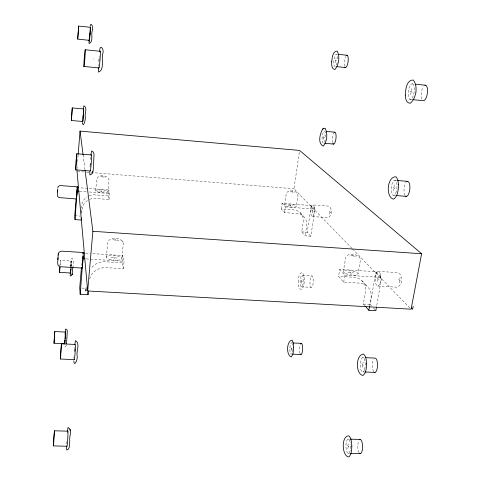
<?xml version="1.0" encoding="UTF-8"?>
<svg xmlns="http://www.w3.org/2000/svg" width="481" height="481" viewBox="0 0 481 481"><rect width="100%" height="100%" fill="white"/><g stroke="black" fill="none" stroke-linecap="round" stroke-linejoin="round"><path stroke-width="0.36" stroke-dasharray="2.4 1.8" d="M71.308 263.083L71.29 261.057L60.372 260.371L59.818 265.945M73.912 358.02L73.96 356.71M66.643 443.771L66.727 441.744M98.521 65.969L98.587 64.574M71.254 264.388L71.074 267.448M71.17 265.957L71.284 261.051L70.899 263.69M60.197 265.211L60.372 260.371M89.953 166.51L90.031 165.29M72.823 267.646C74.693 259.301 70.611 252.14 70.557 266.396M70.659 266.6L70.779 265.007M74.435 348.809L74.543 347.396M98.785 61.454L99.206 56.325M76.966 169.156L77.327 164.682M77.567 161.694L78.175 154.233M70.911 266.456L71.05 264.76M84.668 162.524L84.692 162.211M93.26 59.019L93.29 58.682M81.151 212.404L81.71 205.664A12.181 11.688 -4.6 0 1 87.253 196.723M81.746 213.672L82.101 209.421A12.362 11.845 -5.1 0 1 87.734 200.355M81.596 265.632L81.788 263.402M82.161 258.94L82.347 256.71M95.689 190.729L96.717 178.83C98.196 174.104 108.117 175.072 109.007 179.792L107.936 191.66M70.773 265.079L70.905 263.624M89.646 199.374A12.362 11.845 -5.1 0 1 95.472 198.455L109.025 199.471L108.237 195.869L108.766 190.007L79.245 187.74M109.025 199.471L109.566 193.53L108.766 190.007M106.385 257.317L107.738 242.484C109.427 236.069 122.192 237.361 123.322 243.506L121.903 258.291M90.452 159.626L90.795 156.157M89.634 278.938A15.711 14.695 -10.6 0 1 106.187 267.634L123.383 268.687L122.114 262.83L122.817 255.555L90.843 253.517M123.383 268.687L124.098 261.285L122.817 255.555M71.02 262.518L71.284 261.051M281.259 208.934L282.052 203.301L311.267 205.543L314.935 209.145L310.84 236.201L305.213 235.804L301.707 231.848L303.186 221.873A11.64 10.841 -40.2 0 0 293.638 209.872L281.259 208.934L284.511 212.602L297.06 213.54A11.803 10.973 -40 0 1 306.728 225.697L305.213 235.804M284.656 204.792L286.273 193.41C288.041 189.075 297.474 190.392 298.004 195.027L296.344 206.415M284.511 212.602L285.323 206.89L282.052 203.301M352.002 248.436L293.957 188.762L299.38 151.894M310.84 236.201L307.257 232.245L311.267 205.543M312.235 212.963L312.915 208.459M291.065 350.541L291.696 346.416M301.419 283.225L302.08 278.926M323.527 139.538L324.248 134.836M335.341 62.74L336.099 57.828M329.683 214.279L330.387 209.788M369.624 305.928L371.007 297.889A14.845 13.318 -38.3 0 0 359.313 283.117L343.711 282.161L338.576 276.322L339.694 269.39L375.865 271.699L381.643 277.423L376.611 306.259M343.35 271.711L345.635 257.672C347.721 251.816 359.8 253.83 360.449 259.77L358.104 273.815M343.711 282.161L344.859 275.114L339.694 269.39M364.736 305.621L363.359 304.058L365.446 291.835A14.58 13.119 -38.3 0 0 353.914 277.278L338.576 276.322M371.621 306.012L370.214 304.449L375.865 271.699M377.525 281.463L378.487 275.92M347.829 448.701L348.707 443.735M362.271 367.316L363.203 362.085M393.62 190.729L394.66 184.89M410.666 94.715L411.766 88.528M416.817 92.22L416.871 91.907M399.104 282.798L400.096 277.284M66.348 345.075C66.57 346.049 64.268 347.613 64.43 346.007M311.532 207.064L311.922 206.012M376.304 273.719L376.894 272.499M348.34 453.367L349.831 453.403M348.196 439.099L349.681 439.141M362.836 371.897L364.273 371.957M362.638 357.539L364.069 357.599M81.818 288.065L85.317 288.263M363.359 304.058L370.214 304.449M301.316 286.778L311.213 287.367M302.182 275.379A5.73 1.617 -86.8 0 1 302.928 284.325A5.73 1.617 -86.8 0 1 300.174 283.537A5.73 1.617 -86.8 0 1 302.182 275.379L312.079 275.992A5.718 1.671 -86.8 0 1 312.866 284.92A5.718 1.671 -86.8 0 1 310.017 284.133A5.718 1.671 -86.8 0 1 312.079 275.992M377.753 286.033L396.603 287.181C402.97 286.315 403.559 273.701 397.084 272.571L378.258 271.368M85.636 253.18L90.097 253.469M111.051 257.606L117.256 258.002M347.901 272.583L353.535 272.937M86.159 258.904L124.098 261.285M344.859 275.114L381.643 277.423M122.114 262.83L105.243 261.778A15.416 14.448 -10.3 0 0 91.24 268.242M112.698 239.809L118.939 240.229M350.673 255.712L356.331 256.09M74.753 215.716L80.165 216.101M301.707 231.848L307.257 232.245M108.237 195.869L94.883 194.859A12.181 11.688 -4.6 0 0 89.141 195.761M312.337 216.516L327.573 217.652C332.155 216.745 332.882 207.726 328.499 206.115L313.257 204.942A5.85 1.69 -85.5 0 0 310.858 212.842A5.85 1.69 -85.5 0 0 313.648 214.352A5.85 1.69 -85.5 0 0 313.257 204.942M99.369 191.005L104.269 191.378M288.227 205.429L292.767 205.778M79.605 191.252L86.346 191.763M89.34 191.991L109.566 193.53M285.323 206.89L314.935 209.145M393.554 195.346L395.689 195.514M77.531 171.458L85.768 172.114M86.52 172.174L90.266 172.475M91.011 172.535L293.957 188.762M100.619 176.731L105.537 177.116M290.187 191.751L294.745 192.111M394.727 180.279L396.855 180.453M409.842 99.339L412.752 99.633M412.59 83.874A7.888 2.934 -82 0 1 412.987 96.434A7.888 2.934 -82 0 1 408.141 94.541A7.888 2.934 -82 0 1 412.59 83.874L414.051 84.025M335.029 59.999L336.411 60.576M410.101 91.162L412.331 92.087M323.244 136.724L324.537 137.656M393.109 187.073L395.172 188.558M329.389 211.43L330.688 212.644M398.581 279.082L400.619 281.012M311.971 210.107L313.185 211.321M291.901 191.366L293.037 192.502M377.05 277.735L378.968 279.665M352.609 254.99L354.407 256.812M352.525 248.978L410.046 308.117M300.126 212.698L303.631 216.402M361.886 280.645L367.412 286.532M289.935 205.008L291.059 206.205M349.837 271.807L351.611 273.719M373.49 308.093L374.897 309.656M301.184 280.297L302.321 281.86M361.856 363.492L363.624 365.921M122.246 240.813L122.607 241.342M122.661 241.42L123.046 241.991M290.849 347.565L291.913 349.398M347.444 444.811L349.092 447.637M102.964 176.371L103.199 177.477M115.632 239.117L116.011 240.927M101.707 190.608L101.936 191.781M113.973 256.854L114.34 258.76M83.087 154.846L84.993 169.691M380.459 274.783L380.669 276.539M314.201 207.257L314.315 208.604M373.743 371.747A7.191 2.579 -89 0 1 373.533 359.385M404.972 195.382A7.546 2.898 -84.5 0 1 405.982 182.419M292.141 353.06A5.646 1.539 -88 0 1 290.181 352.525A5.646 1.539 -88 0 1 290.223 345.304A5.646 1.539 -88 0 1 292.189 343.35M292.496 344.077A5.646 1.539 -88 0 1 292.749 345.208M292.881 349.362A5.646 1.539 -88 0 1 292.466 352.044M299.952 353.301A5.634 1.593 -88.1 0 1 300.294 344.402M337.151 62.584A6.235 1.81 -82.6 0 1 333.958 64.875A6.235 1.81 -82.6 0 1 335.534 54.804A6.235 1.81 -82.6 0 1 337.638 59.464M344.498 66.342A6.223 1.876 -82.4 0 1 345.635 56.584M325.222 139.851A6.019 1.756 -84 0 1 322.228 141.3A6.019 1.756 -84 0 1 323.731 131.68A6.019 1.756 -84 0 1 325.691 136.869M332.551 142.598A6.006 1.816 -84 0 1 333.646 133.171M350.613 446.176A7.137 2.327 89.5 0 1 347.36 452.711A7.137 2.327 89.5 0 1 346.741 440.764A7.137 2.327 89.5 0 1 350.523 444.408M359.054 452.711A7.119 2.405 89.3 0 1 358.892 440.428M421.693 99.032A7.864 3.03 -81.8 0 1 423.286 86.718M99.044 60.859A8.405 0.439 -85.5 0 1 99.224 58.58M90.139 167.238A8.051 0.421 -85.8 0 1 90.2 165.903M82.239 259.012A7.804 0.397 -86.1 0 1 82.377 257.389M298.238 280.363C298.268 283.171 297.577 289.472 301.743 289.544C304.744 284.866 305.507 277.23 302.399 272.523C298.767 272.751 298.677 277.705 298.238 280.363M364.604 369.294A7.209 2.495 -88.9 0 0 363.287 357.599A7.209 2.495 -88.9 0 0 360.377 367.243A7.209 2.495 -88.9 0 0 364.604 369.294M395.767 193.025A7.564 2.808 -84.5 0 0 395.436 180.495A7.564 2.808 -84.5 0 0 391.281 189.905A7.564 2.808 -84.5 0 0 395.767 193.025M380.002 282.918A7.347 2.658 -86.9 0 0 378.607 271.392A7.347 2.658 -86.9 0 0 375.469 281.794A7.347 2.658 -86.9 0 0 380.002 282.918M97.727 191.919A6.157 1.437 5.3 0 0 107.816 192.021A6.157 1.437 5.3 0 0 99.898 189.664A6.157 1.437 5.3 0 0 97.727 191.919M109.049 259.181A7.804 2.345 5.1 0 0 121.777 258.892A7.804 2.345 5.1 0 0 111.616 255.393A7.804 2.345 5.1 0 0 109.049 259.181M345.761 273.599A7.48 2.116 9.5 0 0 357.942 274.35A7.48 2.116 9.5 0 0 348.484 270.388A7.48 2.116 9.5 0 0 345.761 273.599M286.297 205.988A5.898 1.335 8 0 0 296.116 206.734A5.898 1.335 8 0 0 289.081 204.112A5.898 1.335 8 0 0 286.297 205.988"/><path stroke-width="0.72" d="M89.737 171.747L89.953 175.018C95.334 173.232 92.304 164.526 93.795 160.251C93.374 157.437 95.587 152.032 91.661 150.95L90.933 154.882M76.413 197.697L76.503 198.96L77.369 186.808L59.794 185.546L58.207 186.574L57.756 188.023M82.443 122.439C83.255 129.461 86.057 118.007 85.221 116.733C84.542 113.54 87.764 107.552 83.892 105.82L83.381 109.211M70.202 272.871L70.232 275.986L71.465 275.565L72.126 274.302M98.455 67.364L98.521 72.09C104.804 70.046 101.076 58.55 102.85 53.499C104.395 49.158 99.477 43.037 99.705 51.623M57.624 262.205L57.942 265.007L59.031 266.233M89.069 40.079L89.063 43.585C93.669 42.003 90.843 34.355 92.238 30.664C93.867 28.728 90.867 20.539 90.181 26.359M89.328 38.017L89.328 40.344L77.688 39.111L78.704 26.052L90.386 27.321L89.328 40.344M89.328 37.951C88.612 49.928 91.18 25.144 90.212 27.886M57.293 194.306L57.522 196.296L58.983 197.571L76.503 198.96M88.342 291.035L88.023 294.709L80.183 294.27L83.171 255.994M64.688 341.408L64.749 340.001M83.628 113.137L83.676 108.953L72.27 107.906L71.38 120.49L82.78 121.513L83.67 108.959L83.466 110.047M65.254 338.84L65.506 332.076L54.78 331.541L53.998 343.248L64.737 343.771L65.446 332.052L65.163 334.205M59.782 266.462L59.53 272.348L70.442 272.998L71.074 267.448M60.089 266.781L59.53 272.348M57.365 193.801L57.726 189.027M83.526 114.676L82.78 121.525M72.823 267.646L72.048 274.729M57.714 261.712L58.171 255.76M76.906 169.901L87.68 290.969L411.093 309.193L421.609 253.74L299.597 150.421L80.044 131.097L78.175 154.233M76.13 198.677L74.753 215.716L75.042 219.613L81.217 220.051L81.397 217.923M83.027 117.719L83.225 115.236L83.297 115.674M89.749 35.149L89.857 33.844M77.002 191.691L76.906 192.881L76.852 192.286M75.042 219.613L77.188 189.358M81.409 267.863L79.72 287.945L80.183 294.27M74.814 351.328L74.994 349.236M90.644 164.869L90.753 163.612M70.954 268.993L70.442 272.998M65.145 340.247L64.737 343.771M86.213 287.614L85.931 290.873L85.828 289.658M87.68 290.969L92.887 231.295L85.089 170.43M58.069 255.639L58.255 254.082M65.188 332.461L65.626 329.136L66.137 329.226L67.087 330.044L67.292 331.373L66.546 343.765M65.157 334.265L65.446 332.052M74.777 344.871L75.415 340.668C80.525 343.139 76.154 351.503 77.092 355.952C78.271 357.834 74.224 368.338 73.852 360.846M67.49 430.886L68.061 427.417C72.757 429.539 68.885 437.079 69.775 441.029C68.951 443.759 70.587 449.254 66.733 450.042L66.564 446.759M83.46 110.095L83.67 108.959M77.742 39.045L78.704 26.052M77.158 187.578L77.339 186.754L76.467 199.002L76.407 198.148M376.479 306.998L375.835 310.696L368.867 310.311L369.498 306.656M54.034 343.278L54.78 331.541M413.197 306.247L412.62 309.277L411.453 308.08M92.43 173.088L92.538 172.529M92.647 171.976L92.743 171.483M72.168 274.104L72.246 273.707M58.363 253.547L59.331 251.918L61.634 251.136L83.051 252.507M58.207 254.311L58.417 253.277M71.38 120.49L72.27 107.906M74.218 359.541A7.648 0.373 -86.4 0 0 75.114 352.302A7.648 0.373 -86.4 0 0 75.198 344.45L61.442 343.819L60.66 352.194L60.504 359.042L74.314 359.632M60.504 359.042L61.508 343.861M77.213 187.223L77.369 186.808M67.839 431.168L54.449 430.79L53.728 438.444L53.511 445.911L66.955 446.254M91.372 154.966L76.804 153.752L75.914 162.115L75.667 169.841L90.236 171.008M53.511 445.911L54.449 430.79M75.667 169.841L76.557 161.472L76.804 153.752M322.721 129.064C319.979 133.55 317.406 143.38 323.208 146.146C327.188 141.751 327.832 133.634 325.246 128.355L324.152 128.241L322.721 129.064L323.052 128.842M323.4 128.613L323.749 128.379M350.577 453.421L360.263 453.667M350.421 439.159L360.077 439.436M364.995 371.987L375.048 372.414M292.857 354.166L301.082 354.539M365.5 357.666L374.801 358.092A7.191 2.579 -89 0 1 377.519 365.554A7.191 2.579 -89 0 1 374.374 372.324M292.893 342.953L301.094 343.344M60.582 266.751L82.041 268.055M82.66 252.994L84.151 253.084M83.183 258.718L84.674 258.808M92.887 231.295L421.609 253.74M77.032 187.572L78.505 187.68M77.357 191.077L78.854 191.191M396.398 195.575L406.343 196.368M397.565 180.513L407.515 181.343M324.903 143.296L333.724 144.09M326.545 131.415L334.632 132.167M83.904 66.438L98.87 67.953M412.752 99.633L422.937 100.661A7.864 3.03 -81.8 0 0 427.399 93.11A7.864 3.03 -81.8 0 0 424.933 85.221M85.251 49.735A8.43 0.313 -85.6 0 1 84.458 63.041A8.43 0.313 -85.6 0 1 84.031 61.508A8.43 0.313 -85.6 0 1 85.251 49.735L100.282 51.305M415.512 84.181L425.733 85.245M336.874 66.643L345.262 67.532M338.071 54.281L347.186 55.273M365.199 306.138L368.867 310.311M89.767 33.616L89.941 34.079M80.044 131.097L83.087 154.846M87.752 291.895L88.023 294.709M82.546 260.275L82.63 261.243M82.979 256.541L83.093 257.84M70.076 429.317L70.112 429.852M70.136 430.236L70.166 430.717M57.54 190.825L57.552 192.009M57.93 257.774L57.948 259.71M406.74 181.638A7.546 2.898 -84.5 0 1 409.872 188.768A7.546 2.898 -84.5 0 1 405.615 196.122M67.605 432.251A7.558 0.343 -86.6 0 1 67.803 437.68A7.558 0.343 -86.6 0 1 66.877 445.983M300.679 343.699A5.634 1.593 -88.1 0 1 302.681 349.086A5.634 1.593 -88.1 0 1 300.282 354.07M346.158 55.754A6.223 1.876 -82.4 0 1 348.13 61.321A6.223 1.876 -82.4 0 1 344.829 67.13M334.139 132.479A6.006 1.816 -84 0 1 335.972 138.516A6.006 1.816 -84 0 1 332.858 143.464M359.463 439.7A7.119 2.405 89.3 0 1 362.596 446.512A7.119 2.405 89.3 0 1 359.638 453.427M100.006 51.972A8.405 0.439 -85.5 0 1 100.03 59.56A8.405 0.439 -85.5 0 1 98.797 67.358M91.24 155.339A8.051 0.421 -85.8 0 1 91.246 162.728A8.051 0.421 -85.8 0 1 90.139 170.773M82.924 252.892A7.804 0.397 -86.1 0 1 82.942 260.365A7.804 0.397 -86.1 0 1 81.92 267.604M405.297 95.088C405.267 98.19 406.247 103.415 410.305 103.277C416.299 98.16 418.205 86.279 413.281 79.984C406.301 80.008 405.543 89.905 405.297 95.088M398.508 184.71C398.364 189.532 397.997 195.13 394.39 198.719L393.26 199.11C385.401 196.711 387.217 176.094 396.091 176.822L397.787 179.647L398.508 184.71M366.522 363.732C366.239 367.676 366.522 373.015 362.89 375.505C355.309 373.893 355.579 354.641 363.558 354.052C366.306 356.355 366.239 360.443 366.522 363.732M351.797 446.152C351.641 449.687 351.671 453.733 349.284 456.595L348.376 456.95C341.642 455.345 341.191 435.215 349.062 435.858C351.521 438.624 351.563 442.652 351.797 446.152M331.704 61.267C331.637 63.919 331.193 69.378 335.023 69.468C338.792 64.719 340.193 56.379 337.145 51.04C332.485 51.299 332.329 57.852 331.704 61.267M293.723 347.577L293.013 353.836L291.348 356.914C286.009 355.369 286.454 341.041 292.015 340.121L293.422 343.47L293.723 347.577"/></g></svg>
